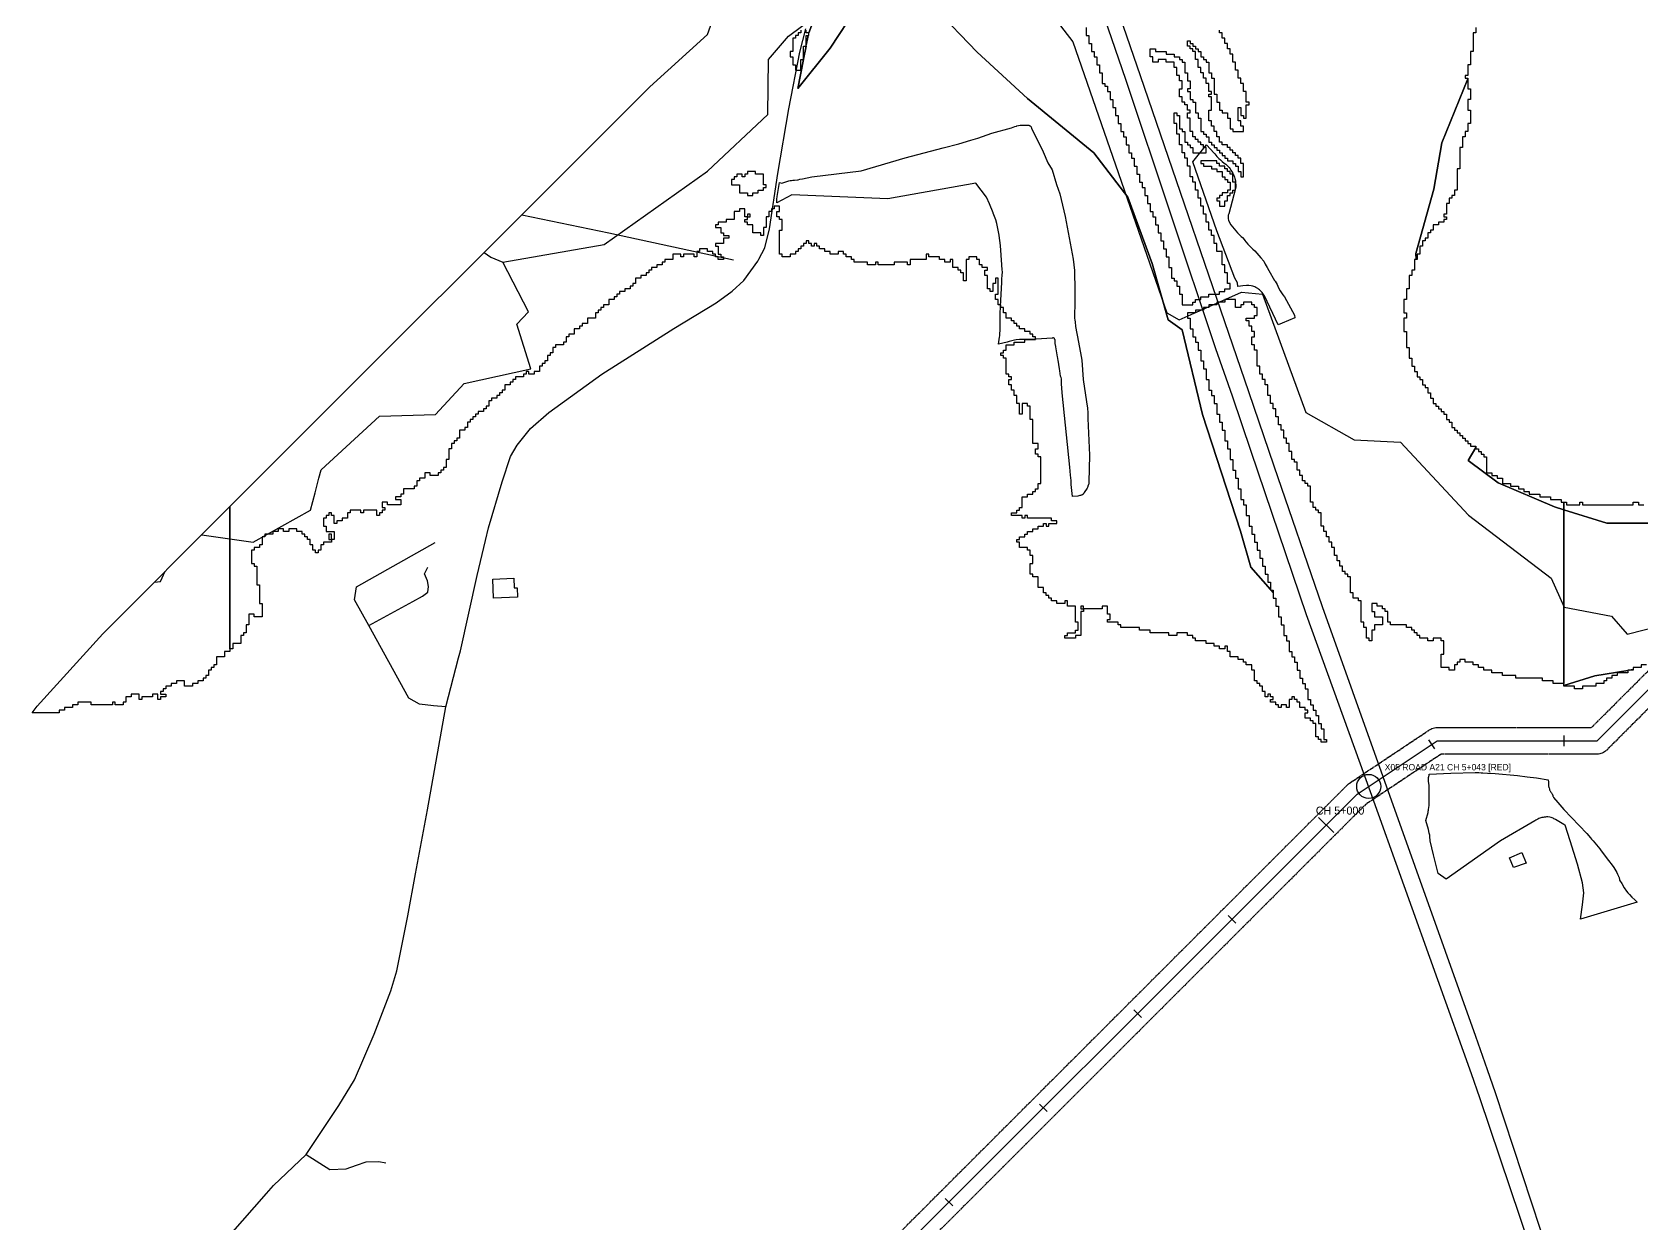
# Model space of a CAD drawing. Header units: metres. Extents: x 553506 to 563855, y 142925 to 150243.
# Drawn here: x 554852 to 556059, y 146713 to 147606 of the extents above; entities that cross this region are included whole.
import ezdxf

# ---------------------------------------------------------------- set-up
doc = ezdxf.new("R2010")
doc.units = ezdxf.units.M
doc.linetypes.add('DASHED', pattern=[1.524, 1.27, -0.254])
for name, color, linetype in [('C-ANCIENT_WOODLAND', 94, 'Continuous'), ('C-BUILDINGS', 8, 'Continuous'), ('C-FLOOD_ZONE_3', 150, 'Continuous'), ('C-POWER_LINES', 6, 'Continuous'), ('C-ROADS', 33, 'Continuous'), ('C-WATERWAYS', 5, 'Continuous'), ('E-132KV-UGC-CHAINAGE', 7, 'Continuous'), ('E-132KV-UGC-CROSSINGS', 6, 'Continuous'), ('E-132KV-UGC-ROUTE', 1, 'Continuous'), ('E-132KV-UGC-SWATHE', 4, 'DASHED')]:
    doc.layers.add(name, color=color, linetype=linetype)

msp = doc.modelspace()

# ---------------------------------------------------------------- linework, layer by layer
at = {"layer": 'C-ANCIENT_WOODLAND'}
for points in [[(555622.0946, 147485.1607), (555626.0934, 147468.1556), (555632.0958, 147436.2547), (555633.0935, 147427.5572), (555633.4975, 147412.3615), (555633.4975, 147407.263), (555633.3985, 147401.6546), (555633.2913, 147395.2564), (555633.0935, 147393.8568), (555633.2913, 147392.5572), (555633.2913, 147391.9574), (555633.4975, 147390.5578), (555633.5964, 147389.2581), (555633.6954, 147389.1582), (555633.9922, 147385.6592), (555634.7919, 147380.5606), (555635.3055, 147377.8574), (555638.0982, 147363.1556), (555638.6919, 147360.5564), (555639.6978, 147345.8606), (555642.0971, 147329.2553), (555642.7979, 147324.5567), (555642.7979, 147324.2567), (555643.0947, 147321.1576), (555643.0947, 147316.6589), (555644.2985, 147289.1568), (555643.8945, 147269.0625), (555643.9934, 147268.7626), (555643.9934, 147268.1628), (555643.8945, 147267.8629), (555643.7956, 147267.463), (555643.6966, 147267.2631), (555643.4905, 147266.6632), (555642.7979, 147264.9537), (555642.5918, 147264.4539), (555640.4975, 147261.1548), (555640.3903, 147260.8549), (555640.0935, 147260.6549), (555639.9946, 147260.355), (555639.7967, 147260.1551), (555639.4916, 147259.9551), (555639.3927, 147259.7552), (555639.0959, 147259.5553), (555638.7908, 147259.4553), (555638.5929, 147259.3553), (555638.2961, 147259.1554), (555637.6942, 147258.9554), (555637.0923, 147258.8555), (555635.5917, 147258.5555), (555631.7907, 147258.1557), (555630.7931, 147267.2631), (555630.5952, 147270.2622), (555630.0923, 147274.1611), (555629.5976, 147280.2593), (555623.9909, 147335.8634), (555623.6941, 147339.6623), (555623.4962, 147342.4615), (555623.3973, 147345.3607), (555623.2983, 147346.4604), (555623.0922, 147347.4601), (555622.7954, 147348.5598), (555622.0945, 147352.5586), (555621.7977, 147353.9582), (555621.3937, 147357.1573), (555620.998, 147360.4564), (555620.7918, 147361.5561), (555620.7918, 147361.956), (555620.495, 147363.0556), (555619.8931, 147366.0548), (555619.0933, 147370.5635), (555619.0933, 147371.0633), (555618.9944, 147371.5632), (555618.8955, 147371.8631), (555618.7965, 147372.363), (555618.6976, 147372.5629), (555618.6976, 147373.3627), (555618.7965, 147373.5626), (555618.5904, 147374.8623), (555618.5904, 147375.662), (555618.4915, 147375.9619), (555618.3925, 147376.0619), (555618.2936, 147376.2619), (555618.0957, 147376.5618), (555618.0957, 147376.7617), (555617.8978, 147376.9617), (555617.4938, 147377.1616), (555616.8919, 147377.1616), (555616.793, 147377.0616), (555616.5951, 147377.0616), (555616.4962, 147376.9617), (555600.3935, 147375.9619), (555598.3075, 147376.0619), (555591.8929, 147376.0619), (555589.4936, 147375.662), (555588.298, 147375.3621), (555587.0943, 147375.1622), (555584.2909, 147374.4624), (555582.6914, 147373.9625), (555576.2932, 147372.4629), (555576.8951, 147377.6615), (555577.093, 147378.6612), (555577.093, 147379.7609), (555577.2909, 147379.9608), (555577.2909, 147381.0605), (555577.3981, 147382.1602), (555577.3981, 147382.5601), (555577.497, 147386.4589), (555577.497, 147394.9565), (555577.6949, 147400.9548), (555578.6925, 147418.7597), (555578.7915, 147421.259), (555578.9976, 147424.0582), (555579.0966, 147426.4575), (555578.9976, 147428.4569), (555578.7915, 147431.756), (555578.7915, 147432.0559), (555577.7938, 147446.4618), (555576.7962, 147453.8597), (555576.6972, 147454.1596), (555575.2956, 147461.5574), (555574.9905, 147462.957), (555574.0918, 147465.5563), (555573.0942, 147468.0556), (555572.2944, 147470.5549), (555572.0965, 147470.9548), (555569.3921, 147477.5629), (555567.0917, 147482.7614), (555559.094, 147493.0584), (555493.2984, 147481.3618), (555421.1954, 147484.3609), (555409.8914, 147478.3626), (555409.8914, 147479.1624), (555410.0975, 147481.0619), (555410.0975, 147481.2618), (555410.1965, 147483.1613), (555412.0928, 147493.7582), (555413.7913, 147493.0584), (555416.7925, 147494.1581), (555417.5923, 147494.458), (555418.1942, 147494.658), (555418.895, 147494.9579), (555419.8927, 147495.1578), (555420.2967, 147495.2578), (555421.0964, 147495.2578), (555421.8962, 147495.3578), (555423.2979, 147495.3578), (555425.5982, 147495.7577), (555426.093, 147495.7577), (555427.2967, 147496.0576), (555429.1931, 147496.3575), (555436.2921, 147497.957), (555473.197, 147502.4557), (555506.0948, 147512.2629), (555534.6969, 147519.5609), (555546.3966, 147522.7599), (555555.3425, 147525.3592), (555560.5946, 147526.9587), (555571.0906, 147530.5577), (555585.8905, 147534.6565), (555587.0943, 147535.1564), (555588.4959, 147535.5563), (555589.6915, 147535.9562), (555589.8976, 147536.0561), (555591.0931, 147536.356), (555592.4948, 147536.556), (555593.8964, 147536.656), (555594.2922, 147536.7559), (555595.9907, 147536.7559), (555596.4936, 147536.7559), (555597.5985, 147536.656), (555597.9942, 147536.556), (555598.9919, 147536.556), (555599.297, 147536.456), (555599.4948, 147536.356), (555599.7917, 147536.2561), (555599.9978, 147536.1561), (555600.0967, 147535.9562), (555600.3935, 147535.8562), (555600.4925, 147535.7562), (555600.9954, 147534.7565), (555600.9954, 147534.4566), (555609.595, 147516.7617), (555613.0909, 147508.454), (555616.2983, 147503.1555), (555619.5963, 147492.0587), (555622.0946, 147485.1607)], [(555737.7974, 147515.7619), (555738.3911, 147515.0621), (555739.8917, 147513.2626), (555740.0978, 147512.9627), (555741.3923, 147511.663), (555742.5961, 147510.5634), (555743.9977, 147509.3537), (555745.2922, 147508.254), (555746.5949, 147507.3543), (555747.4936, 147506.5545), (555748.2934, 147505.7547), (555749.0932, 147504.855), (555749.794, 147503.9552), (555750.4948, 147502.9555), (555751.0967, 147501.9558), (555751.0967, 147501.7559), (555751.7976, 147500.7562), (555752.2923, 147499.7564), (555753.092, 147497.5571), (555753.3971, 147496.5574), (555753.7929, 147494.9578), (555753.8918, 147493.7582), (555754.0979, 147491.5588), (555754.0979, 147490.3591), (555753.9907, 147489.2594), (555748.7964, 147470.2549), (555748.6974, 147469.5551), (555748.4913, 147469.0552), (555748.4913, 147468.4554), (555748.3924, 147467.8556), (555748.4913, 147467.2557), (555748.4913, 147466.456), (555748.6974, 147465.4563), (555749.4972, 147463.6568), (555750.4948, 147461.8573), (555751.5914, 147460.3577), (555754.0979, 147457.4585), (555755.4913, 147455.959), (555758.0968, 147453.2598), (555759.0944, 147452.36), (555760.595, 147450.6605), (555760.694, 147450.4606), (555761.9967, 147448.861), (555763.0933, 147447.3614), (555766.9932, 147443.5625), (555768.2959, 147442.3629), (555769.7965, 147440.7633), (555772.7977, 147437.2543), (555775.0981, 147434.6551), (555775.8979, 147432.9556), (555776.0958, 147432.3557), (555777.4974, 147429.8564), (555778.8908, 147427.5571), (555783.0958, 147420.2592), (555783.5905, 147419.6594), (555785.0911, 147417.0601), (555785.5941, 147415.9604), (555787.0947, 147412.7613), (555787.3915, 147412.3615), (555788.3974, 147410.8619), (555789.395, 147409.4623), (555790.4916, 147407.9627), (555798.0936, 147394.2566), (555798.2915, 147392.2572), (555788.991, 147388.1584), (555785.7919, 147387.0587), (555775.5928, 147408.5625), (555775.3949, 147408.8625), (555774.3973, 147410.462), (555773.7954, 147411.1618), (555771.7918, 147413.1612), (555771.091, 147413.6611), (555770.4974, 147414.1609), (555769.0957, 147414.9607), (555768.4938, 147415.3606), (555767.694, 147415.6605), (555766.9932, 147415.9604), (555765.6905, 147416.2603), (555763.992, 147416.4603), (555762.0874, 147416.3703), (555759.383, 147416.0904), (555757.5444, 147416.0004), (555755.7057, 147415.7205), (555755.4007, 147418.3197), (555753.3064, 147422.0187), (555739.801, 147457.3186), (555721.7688, 147509.1946), (555732.1274, 147521.9177), (555737.7974, 147515.7619)], [(556020.06, 147002.29), (556020.88, 147001.31), (556021.98, 147000), (556027.03, 146993.99), (556027.96, 146992.59), (556033.63, 146985.29), (556036.23, 146981.79), (556037.43, 146979.89), (556039.83, 146976.19), (556040.33, 146974.99), (556041.03, 146973.59), (556041.13, 146973.29), (556041.33, 146972.89), (556041.43, 146972.39), (556041.63, 146971.89), (556041.73, 146971.49), (556041.83, 146970.39), (556043.43, 146967.89), (556045.23, 146964.79), (556047.03, 146962.19), (556048.13, 146960.99), (556049.23, 146959.69), (556051.13, 146957.69), (556053.23, 146955.79), (556054.63, 146954.39), (556055.1247, 146953.9503), (556012.56, 146941.26), (556013.98, 146951.99), (556015.07, 146960.9), (556014.05, 146968.61), (556010.27, 146982.42), (556004.76, 147000), (556001.02, 147011.77), (556000, 147012.3), (555993.8, 147015.9), (555993.3, 147016.3), (555992.6, 147016.6), (555992, 147017), (555990.6, 147017.4), (555990.5, 147017.5), (555989.6, 147017.7), (555988, 147017.9), (555987.1, 147017.9), (555986.3, 147017.8), (555985.4, 147017.8), (555984.6, 147017.6), (555983.6, 147017.5), (555982.8, 147017.3), (555981.3, 147016.7), (555980.5, 147016.3), (555979.1, 147015.5), (555978.4, 147015), (555952.6, 147000), (555911.9, 146971.2), (555905.8, 146975.6), (555902.41, 146989.38), (555899.8, 147000), (555899.6, 147003.2), (555899.5, 147004.2), (555899.2, 147005.8), (555898.5, 147008.6), (555896.6, 147015.3), (555898.3, 147021.2), (555898.4, 147022.4), (555898.5, 147022.6), (555898.6, 147023.7), (555898.8, 147024.8), (555898.8, 147025.2), (555899, 147026.3), (555899, 147031.9), (555899.1, 147032.3), (555899.1, 147032.8), (555899.2, 147034.3), (555899.2, 147038.8), (555899.1, 147040.2), (555899, 147041.7), (555898.8, 147043.1), (555898.8, 147043.6), (555898.6, 147044), (555898.6, 147047.7), (555898.8, 147048.1), (555898.8, 147048.6), (555899, 147049.1), (555899.2, 147050), (555915.4, 147050.8), (555933.5, 147051.2), (555936.4, 147051.2), (555938.1, 147051), (555939.3, 147050.9), (555942.8, 147050.7), (555948.6, 147050.5), (555965.3, 147048.9), (555972.6, 147048.1), (555979.6, 147047.2), (555988.3, 147045.8), (555988.5, 147044), (555988.5, 147042.5), (555988.6, 147042), (555988.6, 147041), (555988.8, 147040.5), (555988.8, 147040), (555989, 147039.7), (555989.2, 147038.7), (555989.4, 147038.3), (555989.6, 147037.8), (555989.8, 147037.4), (555990, 147036.9), (555990.3, 147036.6), (555990.5, 147036.2), (555990.8, 147035.9), (555991, 147035.5), (555991.2, 147035.2), (555991.8, 147034), (555991.8, 147033.6), (555992.1, 147033.2), (555992.2, 147032.8), (555992.3, 147032.6), (555995.6, 147028.8), (556000, 147023.53), (556017.38, 147005.39), (556020.06, 147002.29)]]:
    msp.add_lwpolyline(points, close=True, dxfattribs=at)
at = {"layer": 'C-BUILDINGS'}
for points in [[(555197.0369, 147196.2939), (555212.8635, 147196.85), (555213.1171, 147189.6124), (555215.3242, 147189.6902), (555215.5701, 147182.7083), (555197.5364, 147182.0745), (555197.0369, 147196.2939)], [(555968.6519, 146991.3628), (555971.8983, 146983.2367), (555962.244, 146979.9497), (555959.3975, 146987.3424), (555968.6519, 146991.3628)]]:
    msp.add_lwpolyline(points, close=True, dxfattribs=at)
at = {"layer": 'C-FLOOD_ZONE_3'}
for points in [[(555469.61, 147624.51), (555450, 147594.34), (555425.86, 147564.17), (555429.9869, 147586), (555430, 147586), (555430, 147586.0695), (555431.8773, 147596), (555432, 147596), (555432, 147596.649), (555433.3897, 147604), (555434, 147604), (555434, 147606), (555433.8788, 147606), (555463.57, 147683.35)], [(555463.57, 147683.35), (555433.8788, 147606), (555432, 147606), (555432, 147608)], [(555528.44, 147624.51), (555560.12, 147591.32), (555597.84, 147556.62), (555647.63, 147515.89), (555673.27, 147482.7), (555691.37, 147432.92), (555703.44, 147390.68), (555714, 147383.13), (555729.09, 147319.78), (555757.75, 147232.27), (555765.29, 147205.12), (555780, 147188.569), (555780, 147188), (555780.5057, 147188), (555782, 147186.3187), (555782, 147186), (555782, 147182), (555784, 147182), (555784, 147180), (555784, 147176), (555786, 147176), (555786, 147174), (555786, 147168), (555788, 147168), (555788, 147162), (555790, 147162), (555790, 147154), (555792, 147154), (555792, 147150), (555794, 147150), (555794, 147148), (555794, 147142), (555796, 147142), (555796, 147138), (555798, 147138), (555798, 147136), (555798, 147134), (555800, 147134), (555800, 147132), (555800, 147128), (555802, 147128), (555802, 147126), (555802, 147122), (555804, 147122), (555804, 147118), (555806, 147118), (555806, 147116), (555806, 147114), (555808, 147114), (555808, 147112), (555808, 147106), (555810, 147106), (555810, 147102), (555812, 147102), (555812, 147098), (555814, 147098), (555814, 147094), (555816, 147094), (555816, 147088), (555818, 147088), (555818, 147084), (555820, 147084), (555820, 147076), (555822, 147076), (555822, 147074), (555818, 147074), (555818, 147076), (555816, 147076), (555816, 147078), (555814, 147078), (555814, 147088), (555812, 147088), (555812, 147090), (555810, 147090), (555810, 147092), (555806, 147092), (555806, 147096), (555808, 147096), (555808, 147098), (555806, 147098), (555806, 147100), (555802, 147100), (555802, 147104), (555800, 147104), (555800, 147106), (555798, 147106), (555798, 147108), (555796, 147108), (555796, 147106), (555794, 147106), (555794, 147100), (555792, 147100), (555792, 147102), (555788, 147102), (555788, 147100), (555786, 147100), (555786, 147102), (555784, 147102), (555784, 147104), (555780, 147104), (555780, 147106), (555782, 147106), (555782, 147108), (555780, 147108), (555780, 147110), (555778, 147110), (555778, 147108), (555776, 147108), (555776, 147112), (555774, 147112), (555774, 147116), (555772, 147116), (555772, 147118), (555770, 147118), (555770, 147120), (555768, 147120), (555768, 147128), (555766, 147128), (555766, 147132), (555762, 147132), (555762, 147134), (555760, 147134), (555760, 147136), (555756, 147136), (555756, 147138), (555750, 147138), (555750, 147142), (555748, 147142), (555748, 147146), (555746, 147146), (555746, 147144), (555742, 147144), (555742, 147146), (555738, 147146), (555738, 147148), (555732, 147148), (555732, 147150), (555724, 147150), (555724, 147152), (555722, 147152), (555722, 147154), (555718, 147154), (555718, 147156), (555710, 147156), (555710, 147154), (555704, 147154), (555704, 147156), (555690, 147156), (555690, 147158), (555682, 147158), (555682, 147160), (555668, 147160), (555668, 147162), (555666, 147162), (555666, 147164), (555658, 147164), (555658, 147166), (555660, 147166), (555660, 147170), (555658, 147170), (555658, 147176), (555654, 147176), (555654, 147174), (555640, 147174), (555640, 147172), (555638, 147172), (555638, 147154), (555634, 147154), (555634, 147152), (555626, 147152), (555626, 147154), (555628, 147154), (555628, 147156), (555634, 147156), (555634, 147158), (555636, 147158), (555636, 147164), (555634, 147164), (555634, 147176), (555628, 147176), (555628, 147180), (555626, 147180), (555626, 147178), (555620, 147178), (555620, 147180), (555616, 147180), (555616, 147182), (555614, 147182), (555614, 147184), (555612, 147184), (555612, 147186), (555610, 147186), (555610, 147190), (555606, 147190), (555606, 147198), (555602, 147198), (555602, 147200), (555600, 147200), (555600, 147208), (555602, 147208), (555602, 147214), (555600, 147214), (555600, 147218), (555598, 147218), (555598, 147220), (555592, 147220), (555592, 147224), (555590, 147224), (555590, 147226), (555592, 147226), (555592, 147228), (555596, 147228), (555596, 147230), (555598, 147230), (555598, 147232), (555602, 147232), (555602, 147234), (555606, 147234), (555606, 147236), (555610, 147236), (555610, 147238), (555612, 147238), (555612, 147236), (555614, 147236), (555614, 147238), (555620, 147238), (555620, 147240), (555616, 147240), (555616, 147242), (555598, 147242), (555598, 147244), (555596, 147244), (555596, 147242), (555594, 147242), (555594, 147244), (555586, 147244), (555586, 147246), (555590, 147246), (555590, 147248), (555592, 147248), (555592, 147250), (555594, 147250), (555594, 147258), (555598, 147258), (555598, 147260), (555602, 147260), (555602, 147262), (555604, 147262), (555604, 147264), (555606, 147264), (555606, 147268), (555608, 147268), (555608, 147288), (555606, 147288), (555606, 147290), (555604, 147290), (555604, 147294), (555606, 147294), (555606, 147298), (555602, 147298), (555602, 147316), (555600, 147316), (555600, 147326), (555598, 147326), (555598, 147328), (555594, 147328), (555594, 147320), (555592, 147320), (555592, 147328), (555590, 147328), (555590, 147334), (555588, 147334), (555588, 147338), (555586, 147338), (555586, 147342), (555584, 147342), (555584, 147346), (555586, 147346), (555586, 147348), (555584, 147348), (555584, 147350), (555582, 147350), (555582, 147362), (555580, 147362), (555580, 147364), (555578, 147364), (555578, 147366), (555580, 147366), (555580, 147368), (555582, 147368), (555582, 147372), (555588, 147372), (555588, 147374), (555596, 147374), (555596, 147376), (555604, 147376), (555604, 147378), (555602, 147378), (555602, 147380), (555600, 147380), (555600, 147382), (555596, 147382), (555596, 147384), (555592, 147384), (555592, 147386), (555590, 147386), (555590, 147388), (555588, 147388), (555588, 147390), (555586, 147390), (555586, 147392), (555582, 147392), (555582, 147396), (555580, 147396), (555580, 147400), (555578, 147400), (555578, 147402), (555576, 147402), (555576, 147406), (555574, 147406), (555574, 147410), (555576, 147410), (555576, 147422), (555574, 147422), (555574, 147418), (555572, 147418), (555572, 147412), (555570, 147412), (555570, 147414), (555568, 147414), (555568, 147424), (555566, 147424), (555566, 147428), (555568, 147428), (555568, 147430), (555564, 147430), (555564, 147432), (555562, 147432), (555562, 147436), (555560, 147436), (555560, 147438), (555554, 147438), (555554, 147436), (555552, 147436), (555552, 147420), (555550, 147420), (555550, 147426), (555548, 147426), (555548, 147428), (555546, 147428), (555546, 147430), (555542, 147430), (555542, 147436), (555540, 147436), (555540, 147434), (555536, 147434), (555536, 147436), (555532, 147436), (555532, 147438), (555524, 147438), (555524, 147440), (555522, 147440), (555522, 147436), (555510, 147436), (555510, 147432), (555508, 147432), (555508, 147434), (555498, 147434), (555498, 147432), (555486, 147432), (555486, 147434), (555484, 147434), (555484, 147432), (555478, 147432), (555478, 147434), (555468, 147434), (555468, 147436), (555466, 147436), (555466, 147438), (555462, 147438), (555462, 147440), (555460, 147440), (555460, 147442), (555456, 147442), (555456, 147440), (555450, 147440), (555450, 147442), (555446, 147442), (555446, 147444), (555442, 147444), (555442, 147446), (555440, 147446), (555440, 147448), (555438, 147448), (555438, 147446), (555436, 147446), (555436, 147448), (555434, 147448), (555434, 147450), (555432, 147450), (555432, 147448), (555430, 147448), (555430, 147446), (555428, 147446), (555428, 147444), (555426, 147444), (555426, 147442), (555424, 147442), (555424, 147440), (555420, 147440), (555420, 147438), (555414, 147438), (555414, 147440), (555412, 147440), (555412, 147458), (555414, 147458), (555414, 147466), (555412, 147466), (555412, 147468), (555410, 147468), (555410, 147472), (555412, 147472), (555412, 147476), (555408, 147476), (555408, 147474), (555406, 147474), (555406, 147472), (555404, 147472), (555404, 147468), (555402, 147468), (555402, 147460), (555400, 147460), (555400, 147454), (555398, 147454), (555398, 147456), (555392, 147456), (555392, 147462), (555388, 147462), (555388, 147464), (555386, 147464), (555386, 147466), (555388, 147466), (555388, 147468), (555386, 147468), (555386, 147474), (555382, 147474), (555382, 147472), (555378, 147472), (555378, 147466), (555372, 147466), (555372, 147464), (555366, 147464), (555366, 147462), (555364, 147462), (555364, 147460), (555368, 147460), (555368, 147456), (555370, 147456), (555370, 147454), (555374, 147454), (555374, 147452), (555370, 147452), (555370, 147448), (555364, 147448), (555364, 147446), (555366, 147446), (555366, 147440), (555368, 147440), (555368, 147438), (555370, 147438), (555370, 147436), (555366, 147436), (555366, 147438), (555364, 147438), (555364, 147440), (555362, 147440), (555362, 147442), (555358, 147442), (555358, 147444), (555352, 147444), (555352, 147442), (555350, 147442), (555350, 147438), (555348, 147438), (555348, 147440), (555340, 147440), (555340, 147438), (555338, 147438), (555338, 147440), (555332, 147440), (555332, 147436), (555326, 147436), (555326, 147434), (555324, 147434), (555324, 147432), (555320, 147432), (555320, 147430), (555316, 147430), (555316, 147428), (555314, 147428), (555314, 147426), (555312, 147426), (555312, 147424), (555308, 147424), (555308, 147422), (555304, 147422), (555304, 147418), (555302, 147418), (555302, 147416), (555300, 147416), (555300, 147414), (555296, 147414), (555296, 147412), (555292, 147412), (555292, 147410), (555290, 147410), (555290, 147408), (555288, 147408), (555288, 147406), (555284, 147406), (555284, 147402), (555280, 147402), (555280, 147400), (555278, 147400), (555278, 147398), (555276, 147398), (555276, 147396), (555274, 147396), (555274, 147392), (555268, 147392), (555268, 147388), (555264, 147388), (555264, 147386), (555262, 147386), (555262, 147384), (555258, 147384), (555258, 147380), (555254, 147380), (555254, 147378), (555252, 147378), (555252, 147374), (555250, 147374), (555250, 147372), (555244, 147372), (555244, 147370), (555242, 147370), (555242, 147366), (555240, 147366), (555240, 147364), (555238, 147364), (555238, 147360), (555236, 147360), (555236, 147358), (555234, 147358), (555234, 147356), (555232, 147356), (555232, 147352), (555228, 147352), (555228, 147350), (555224, 147350), (555224, 147352), (555222, 147352), (555222, 147350), (555220, 147350), (555220, 147348), (555218, 147348), (555214, 147348), (555214, 147346), (555212, 147346), (555212, 147344), (555210, 147344), (555210, 147342), (555206, 147342), (555206, 147338), (555204, 147338), (555204, 147336), (555202, 147336), (555202, 147334), (555200, 147334), (555200, 147332), (555196, 147332), (555196, 147330), (555194, 147330), (555194, 147326), (555192, 147326), (555192, 147324), (555190, 147324), (555190, 147322), (555186, 147322), (555186, 147320), (555184, 147320), (555184, 147318), (555182, 147318), (555182, 147316), (555180, 147316), (555180, 147314), (555178, 147314), (555178, 147310), (555176, 147310), (555176, 147308), (555172, 147308), (555172, 147302), (555170, 147302), (555170, 147300), (555168, 147300), (555168, 147298), (555166, 147298), (555166, 147294), (555164, 147294), (555164, 147286), (555162, 147286), (555162, 147280), (555160, 147280), (555160, 147278), (555158, 147278), (555158, 147276), (555156, 147276), (555156, 147274), (555150, 147274), (555150, 147276), (555146, 147276), (555146, 147272), (555142, 147272), (555142, 147270), (555140, 147270), (555140, 147266), (555138, 147266), (555138, 147264), (555130, 147264), (555130, 147260), (555128, 147260), (555128, 147258), (555124, 147258), (555124, 147256), (555128, 147256), (555128, 147252), (555126, 147252), (555124, 147252), (555118, 147252), (555118, 147254), (555114, 147254), (555114, 147250), (555116, 147250), (555116, 147248), (555114, 147248), (555114, 147246), (555112, 147246), (555112, 147244), (555110, 147244), (555110, 147246), (555110, 147248), (555108, 147248), (555102, 147248), (555100, 147248), (555100, 147246), (555098, 147246), (555098, 147248), (555090, 147248), (555090, 147246), (555088, 147246), (555088, 147242), (555084, 147242), (555084, 147240), (555080, 147240), (555080, 147238), (555078, 147238), (555078, 147244), (555076, 147244), (555076, 147246), (555074, 147246), (555074, 147244), (555072, 147244), (555072, 147242), (555070, 147242), (555070, 147236), (555072, 147236), (555072, 147232), (555078, 147232), (555078, 147226), (555076, 147226), (555076, 147224), (555070, 147224), (555070, 147222), (555068, 147222), (555068, 147218), (555066, 147218), (555066, 147216), (555064, 147216), (555064, 147218), (555062, 147218), (555062, 147222), (555060, 147222), (555060, 147226), (555058, 147226), (555058, 147228), (555056, 147228), (555056, 147230), (555054, 147230), (555054, 147232), (555052, 147232), (555050, 147232), (555050, 147234), (555050, 147234), (555044, 147234), (555044, 147232), (555042, 147232), (555040, 147232), (555040, 147234), (555036, 147234), (555036, 147232), (555034, 147232), (555032, 147232), (555032, 147230), (555028, 147230), (555026, 147230), (555026, 147228), (555024, 147228), (555024, 147222), (555022, 147222), (555022, 147220), (555018, 147220), (555018, 147218), (555016, 147218), (555016, 147210), (555016, 147208), (555018, 147208), (555018, 147206), (555020, 147206), (555020, 147204), (555020, 147196), (555020, 147194), (555020, 147192), (555022, 147192), (555022, 147182), (555022, 147178), (555024, 147178), (555024, 147168), (555018, 147168), (555018, 147170), (555014, 147170), (555014, 147162), (555012, 147162), (555012, 147156), (555010, 147156), (555010, 147154), (555008, 147154), (555008, 147148), (555002, 147148), (555002, 147144), (555000, 147144), (555000, 147250.6602), (555314.6699, 147565.3301), (555357.9455, 147604.5322), (555382.0904, 147672.0126)], [(555428, 147608), (555428, 147606), (555426, 147606), (555426, 147604), (555424, 147604), (555424, 147602), (555422, 147602), (555422, 147592), (555420, 147592), (555420, 147588), (555422, 147588), (555422, 147582), (555424, 147582), (555424, 147578), (555428, 147578), (555428, 147586), (555429.9869, 147586), (555425.86, 147564.17), (555450, 147594.34), (555469.61, 147624.51)], [(555934, 147610), (555934, 147606), (555932, 147606), (555932, 147596), (555932, 147592), (555930, 147592), (555930, 147586), (555930, 147582), (555928, 147582), (555928, 147576), (555928, 147574), (555926, 147574), (555926, 147572), (555928, 147572), (555928, 147571.2878), (555908.61, 147523.43), (555902.57, 147488.73), (555888.99, 147440.46), (555889.3959, 147436), (555888, 147436), (555888, 147430), (555888, 147428), (555886, 147428), (555886, 147424), (555884, 147424), (555884, 147416), (555884, 147414), (555882, 147414), (555882, 147408), (555882, 147406), (555880, 147406), (555880, 147396), (555882, 147396), (555882, 147392), (555880, 147392), (555880, 147382), (555882, 147382), (555882, 147380), (555882, 147370), (555884, 147370), (555884, 147368), (555884, 147362), (555886, 147362), (555886, 147356), (555888, 147356), (555888, 147352), (555890, 147352), (555890, 147348), (555892, 147348), (555892, 147346), (555894, 147346), (555894, 147342), (555896, 147342), (555896, 147340), (555898, 147340), (555898, 147336), (555900, 147336), (555900, 147332), (555902, 147332), (555902, 147328), (555904, 147328), (555904, 147326), (555906, 147326), (555906, 147324), (555908, 147324), (555908, 147322), (555910, 147322), (555910, 147320), (555912, 147320), (555912, 147316), (555914, 147316), (555914, 147314), (555916, 147314), (555916, 147310), (555918, 147310), (555918, 147308), (555920, 147308), (555920, 147306), (555922, 147306), (555922, 147304), (555924, 147304), (555924, 147302), (555926, 147302), (555926, 147300), (555928, 147300), (555928, 147298), (555930, 147298), (555930, 147296), (555934, 147296), (555934, 147294.8627), (555928.22, 147285.08), (555950.85, 147268.48), (555993.08, 147250.38), (556000, 147248.2509), (556000, 147118), (555992, 147118), (555992, 147120), (555984, 147120), (555984, 147122), (555964, 147122), (555964, 147124), (555954, 147124), (555954, 147126), (555946, 147126), (555946, 147128), (555940, 147128), (555940, 147130), (555936, 147130), (555936, 147132), (555932, 147132), (555932, 147134), (555926, 147134), (555926, 147136), (555922, 147136), (555922, 147134), (555920, 147134), (555920, 147132), (555918, 147132), (555918, 147128), (555914, 147128), (555914, 147130), (555908, 147130), (555908, 147140), (555910, 147140), (555910, 147150), (555908, 147150), (555908, 147152), (555902, 147152), (555902, 147150), (555898, 147150), (555898, 147152), (555892, 147152), (555892, 147154), (555890, 147154), (555890, 147156), (555888, 147156), (555888, 147158), (555886, 147158), (555886, 147160), (555882, 147160), (555882, 147162), (555870, 147162), (555870, 147164), (555868, 147164), (555868, 147172), (555866, 147172), (555866, 147174), (555864, 147174), (555864, 147176), (555860, 147176), (555860, 147178), (555856, 147178), (555856, 147172), (555858, 147172), (555858, 147168), (555864, 147168), (555864, 147162), (555858, 147162), (555858, 147158), (555856, 147158), (555856, 147156), (555856, 147152), (555856, 147150), (555854, 147150), (555854, 147152), (555852, 147152), (555852, 147158), (555852, 147160), (555850, 147160), (555850, 147162), (555850, 147164), (555848, 147164), (555848, 147172), (555848, 147180), (555846, 147180), (555846, 147182), (555844, 147182), (555842, 147182), (555842, 147184), (555842, 147186), (555840, 147186), (555840, 147192), (555840, 147198), (555838, 147198), (555838, 147200), (555836, 147200), (555836, 147202), (555834, 147202), (555834, 147204), (555834, 147206), (555832, 147206), (555832, 147210), (555830, 147210), (555830, 147212), (555830, 147214), (555828, 147214), (555828, 147218), (555828, 147220), (555826, 147220), (555826, 147222), (555826, 147224), (555824, 147224), (555824, 147226), (555824, 147228), (555822, 147228), (555822, 147232), (555820, 147232), (555820, 147236), (555818, 147236), (555818, 147246), (555816, 147246), (555816, 147248), (555814, 147248), (555814, 147250), (555812, 147250), (555812, 147254), (555810, 147254), (555810, 147260), (555810, 147262), (555810, 147266), (555808, 147266), (555808, 147268), (555806, 147268), (555806, 147270), (555804, 147270), (555804, 147274), (555802, 147274), (555802, 147278), (555800, 147278), (555800, 147284), (555798, 147284), (555798, 147286), (555796, 147286), (555796, 147292), (555794, 147292), (555794, 147296), (555794, 147298), (555792, 147298), (555792, 147300), (555792, 147302), (555790, 147302), (555790, 147306), (555790, 147308), (555788, 147308), (555788, 147312), (555786, 147312), (555786, 147316), (555786, 147318), (555784, 147318), (555784, 147322), (555784, 147324), (555782, 147324), (555782, 147328), (555780, 147328), (555780, 147332), (555780, 147334), (555778, 147334), (555778, 147340), (555778, 147342), (555776, 147342), (555776, 147344), (555776, 147346), (555774, 147346), (555774, 147350), (555772, 147350), (555772, 147354), (555772, 147356), (555770, 147356), (555770, 147366), (555770, 147368), (555768, 147368), (555768, 147370), (555768, 147372), (555766, 147372), (555766, 147376), (555766, 147378), (555768, 147378), (555768, 147382), (555766, 147382), (555766, 147384), (555766, 147386), (555764, 147386), (555764, 147388), (555764, 147390), (555762, 147390), (555762, 147392), (555768, 147392), (555768, 147394), (555770, 147394), (555770, 147400), (555768, 147400), (555768, 147402), (555766, 147402), (555766, 147404), (555764, 147404), (555760, 147404), (555760, 147402), (555758, 147402), (555758, 147400), (555754, 147400), (555754, 147406), (555746, 147406), (555746, 147404), (555740, 147404), (555740, 147402), (555734, 147402), (555734, 147400), (555730, 147400), (555730, 147398), (555724, 147398), (555724, 147396), (555720, 147396), (555718, 147396), (555718, 147392), (555720, 147392), (555720, 147390), (555720, 147384), (555722, 147384), (555722, 147382), (555722, 147378), (555724, 147378), (555724, 147374), (555726, 147374), (555726, 147372), (555726, 147368), (555728, 147368), (555728, 147366), (555728, 147360), (555730, 147360), (555730, 147354), (555732, 147354), (555732, 147352), (555732, 147346), (555734, 147346), (555734, 147338), (555736, 147338), (555736, 147334), (555738, 147334), (555738, 147328), (555740, 147328), (555740, 147326), (555740, 147320), (555742, 147320), (555742, 147314), (555744, 147314), (555744, 147312), (555744, 147308), (555746, 147308), (555746, 147306), (555746, 147300), (555748, 147300), (555748, 147298), (555748, 147294), (555750, 147294), (555750, 147292), (555750, 147286), (555752, 147286), (555752, 147284), (555752, 147278), (555754, 147278), (555754, 147272), (555756, 147272), (555756, 147270), (555756, 147264), (555758, 147264), (555758, 147262), (555758, 147256), (555760, 147256), (555760, 147252), (555762, 147252), (555762, 147250), (555762, 147244), (555764, 147244), (555764, 147242), (555764, 147236), (555766, 147236), (555766, 147234), (555766, 147230), (555768, 147230), (555768, 147228), (555768, 147224), (555770, 147224), (555770, 147222), (555770, 147218), (555772, 147218), (555772, 147216), (555772, 147212), (555774, 147212), (555774, 147210), (555774, 147206), (555776, 147206), (555776, 147204), (555776, 147200), (555778, 147200), (555778, 147194), (555780, 147194), (555780, 147192), (555780, 147188.569), (555765.29, 147205.12), (555757.75, 147232.27), (555729.09, 147319.78), (555714, 147383.13), (555703.44, 147390.68), (555691.37, 147432.92), (555673.27, 147482.7), (555647.63, 147515.89), (555597.84, 147556.62), (555560.12, 147591.32), (555528.44, 147624.51)], [(555642, 147610), (555642, 147604), (555644, 147604), (555644, 147598), (555646, 147598), (555646, 147592), (555648, 147592), (555648, 147588), (555650, 147588), (555650, 147586), (555650, 147582), (555652, 147582), (555652, 147576), (555654, 147576), (555654, 147568), (555656, 147568), (555656, 147566), (555658, 147566), (555658, 147562), (555660, 147562), (555660, 147560), (555660, 147556), (555662, 147556), (555662, 147550), (555664, 147550), (555664, 147544), (555666, 147544), (555666, 147538), (555668, 147538), (555668, 147532), (555670, 147532), (555670, 147528), (555672, 147528), (555672, 147526), (555672, 147522), (555674, 147522), (555674, 147516), (555676, 147516), (555676, 147512), (555678, 147512), (555678, 147510), (555678, 147506), (555680, 147506), (555680, 147504), (555680, 147500), (555682, 147500), (555682, 147498), (555682, 147494), (555684, 147494), (555684, 147490), (555686, 147490), (555686, 147488), (555686, 147484), (555688, 147484), (555688, 147478), (555690, 147478), (555690, 147476), (555690, 147472), (555692, 147472), (555692, 147468), (555694, 147468), (555694, 147466), (555694, 147462), (555696, 147462), (555696, 147460), (555696, 147456), (555698, 147456), (555698, 147454), (555698, 147450), (555700, 147450), (555700, 147448), (555700, 147444), (555702, 147444), (555702, 147438), (555704, 147438), (555704, 147436), (555704, 147430), (555706, 147430), (555706, 147422), (555708, 147422), (555708, 147420), (555710, 147420), (555710, 147418), (555710, 147416), (555712, 147416), (555712, 147414), (555712, 147410), (555714, 147410), (555714, 147408), (555714, 147402), (555716, 147402), (555722, 147402), (555722, 147404), (555724, 147404), (555724, 147406), (555726, 147406), (555728, 147406), (555728, 147408), (555732, 147408), (555734, 147408), (555734, 147410), (555742, 147410), (555742, 147412), (555746, 147412), (555746, 147414), (555748, 147414), (555750, 147414), (555750, 147418), (555748, 147418), (555748, 147424), (555748, 147426), (555746, 147426), (555746, 147430), (555746, 147432), (555744, 147432), (555744, 147438), (555744, 147442), (555742, 147442), (555740, 147442), (555740, 147448), (555738, 147448), (555738, 147452), (555738, 147454), (555736, 147454), (555736, 147458), (555734, 147458), (555734, 147462), (555734, 147464), (555732, 147464), (555732, 147468), (555732, 147470), (555730, 147470), (555730, 147476), (555728, 147476), (555728, 147482), (555726, 147482), (555726, 147486), (555726, 147488), (555724, 147488), (555724, 147492), (555724, 147494), (555722, 147494), (555722, 147498), (555720, 147498), (555720, 147504), (555720, 147506), (555718, 147506), (555718, 147510), (555718, 147512), (555716, 147512), (555716, 147516), (555714, 147516), (555714, 147522), (555712, 147522), (555712, 147528), (555712, 147530), (555710, 147530), (555710, 147534), (555710, 147538), (555708, 147538), (555708, 147542), (555708, 147544), (555708, 147546), (555710, 147546), (555710, 147544), (555712, 147544), (555712, 147534), (555714, 147534), (555714, 147532), (555716, 147532), (555716, 147524), (555718, 147524), (555718, 147522), (555720, 147522), (555720, 147520), (555722, 147520), (555722, 147516), (555732, 147516), (555732, 147520), (555730, 147520), (555730, 147522), (555728, 147522), (555728, 147524), (555726, 147524), (555726, 147526), (555724, 147526), (555724, 147528), (555722, 147528), (555722, 147532), (555720, 147532), (555720, 147542), (555718, 147542), (555718, 147544), (555718, 147546), (555720, 147546), (555720, 147548), (555718, 147548), (555718, 147552), (555716, 147552), (555716, 147554), (555714, 147554), (555714, 147558), (555712, 147558), (555712, 147564), (555714, 147564), (555714, 147570), (555712, 147570), (555712, 147572), (555712, 147574), (555710, 147574), (555710, 147580), (555708, 147580), (555708, 147582), (555708, 147584), (555706, 147584), (555702, 147584), (555702, 147586), (555696, 147586), (555696, 147584), (555692, 147584), (555692, 147588), (555690, 147588), (555690, 147594), (555692, 147594), (555694, 147594), (555694, 147592), (555702, 147592), (555702, 147590), (555708, 147590), (555708, 147588), (555712, 147588), (555712, 147586), (555714, 147586), (555714, 147584), (555716, 147584), (555716, 147580), (555716, 147576), (555718, 147576), (555718, 147572), (555718, 147570), (555720, 147570), (555720, 147564), (555718, 147564), (555718, 147562), (555720, 147562), (555720, 147558), (555720, 147556), (555722, 147556), (555722, 147554), (555724, 147554), (555724, 147552), (555724, 147548), (555724, 147546), (555726, 147546), (555726, 147544), (555726, 147542), (555728, 147542), (555728, 147532), (555730, 147532), (555730, 147530), (555732, 147530), (555732, 147528), (555734, 147528), (555734, 147524), (555736, 147524), (555736, 147522), (555738, 147522), (555738, 147520), (555740, 147520), (555740, 147518), (555742, 147518), (555742, 147516), (555744, 147516), (555744, 147514), (555746, 147514), (555746, 147512), (555748, 147512), (555748, 147510), (555752, 147510), (555752, 147508), (555754, 147508), (555754, 147506), (555756, 147506), (555756, 147502), (555758, 147502), (555758, 147498), (555760, 147498), (555760, 147508), (555758, 147508), (555758, 147512), (555756, 147512), (555756, 147514), (555754, 147514), (555754, 147516), (555752, 147516), (555752, 147518), (555750, 147518), (555750, 147520), (555748, 147520), (555748, 147522), (555744, 147522), (555744, 147524), (555742, 147524), (555742, 147528), (555740, 147528), (555740, 147532), (555738, 147532), (555738, 147536), (555736, 147536), (555736, 147540), (555734, 147540), (555734, 147548), (555736, 147548), (555736, 147558), (555734, 147558), (555734, 147560), (555736, 147560), (555736, 147562), (555734, 147562), (555734, 147568), (555732, 147568), (555732, 147572), (555730, 147572), (555730, 147576), (555728, 147576), (555728, 147580), (555726, 147580), (555726, 147586), (555724, 147586), (555724, 147592), (555722, 147592), (555722, 147594), (555720, 147594), (555720, 147596), (555718, 147596), (555718, 147600), (555720, 147600), (555720, 147598), (555722, 147598), (555722, 147596), (555724, 147596), (555724, 147594), (555726, 147594), (555726, 147592), (555728, 147592), (555728, 147588), (555730, 147588), (555730, 147586), (555732, 147586), (555732, 147584), (555734, 147584), (555734, 147582), (555734, 147576), (555736, 147576), (555736, 147574), (555736, 147572), (555738, 147572), (555738, 147566), (555738, 147560), (555740, 147560), (555740, 147556), (555740, 147554), (555742, 147554), (555742, 147550), (555742, 147548), (555744, 147548), (555744, 147546), (555748, 147546), (555748, 147542), (555750, 147542), (555750, 147534), (555752, 147534), (555752, 147532), (555760, 147532), (555760, 147536), (555758, 147536), (555758, 147540), (555756, 147540), (555756, 147550), (555758, 147550), (555758, 147544), (555760, 147544), (555760, 147542), (555762, 147542), (555762, 147552), (555764, 147552), (555764, 147554), (555762, 147554), (555762, 147562), (555760, 147562), (555760, 147568), (555758, 147568), (555758, 147572), (555756, 147572), (555756, 147578), (555754, 147578), (555754, 147584), (555752, 147584), (555752, 147588), (555752, 147590), (555750, 147590), (555750, 147592), (555750, 147594), (555748, 147594), (555748, 147598), (555746, 147598), (555746, 147602), (555744, 147602), (555744, 147606), (555742, 147606), (555742, 147608)], [(556073.04, 147238.31), (556032.31, 147238.31), (556000, 147248.2509), (556000, 147254), (556002, 147254), (556002, 147252), (556012, 147252), (556012, 147254), (556014, 147254), (556014, 147252), (556052, 147252), (556052, 147254), (556056, 147254), (556056, 147252), (556060, 147252)], [(556062, 147132), (556058, 147132), (556058, 147130), (556056, 147130), (556052, 147130), (556052, 147128.5003), (556049.0285, 147128), (556048, 147128), (556048, 147127.8268), (556023.25, 147123.66), (556000, 147116.3902), (556000, 147118), (556000, 147248.2509), (556032.31, 147238.31), (556073.04, 147238.31)]]:
    msp.add_lwpolyline(points, dxfattribs=at)
for points in [[(555431.8773, 147596), (555430, 147586.0695), (555430, 147596), (555431.8773, 147596)], [(555432, 147604), (555433.3897, 147604), (555432, 147596.649), (555432, 147604)], [(555924, 147520), (555922, 147520), (555922, 147514), (555922, 147504), (555920, 147504), (555920, 147488), (555918, 147488), (555918, 147484), (555916, 147484), (555916, 147482), (555914, 147482), (555914, 147480), (555914, 147478), (555912, 147478), (555912, 147474), (555912, 147470), (555910, 147470), (555910, 147468), (555912, 147468), (555912, 147466), (555910, 147466), (555910, 147464), (555908, 147464), (555906, 147464), (555906, 147462), (555902, 147462), (555902, 147458), (555900, 147458), (555900, 147456), (555898, 147456), (555898, 147452), (555896, 147452), (555896, 147450), (555894, 147450), (555894, 147446), (555892, 147446), (555892, 147440), (555890, 147440), (555890, 147436), (555889.3959, 147436), (555888.99, 147440.46), (555902.57, 147488.73), (555908.61, 147523.43), (555928, 147571.2878), (555928, 147564), (555930, 147564), (555930, 147556), (555928, 147556), (555928, 147548), (555930, 147548), (555930, 147538), (555928, 147538), (555928, 147534), (555928, 147532), (555926, 147532), (555926, 147530), (555926, 147528), (555924, 147528), (555924, 147524), (555924, 147520)], [(555748, 147496), (555748, 147494), (555750, 147494), (555750, 147488), (555748, 147488), (555748, 147486), (555744, 147486), (555744, 147484), (555742, 147484), (555742, 147482), (555740, 147482), (555740, 147480), (555742, 147480), (555742, 147476), (555746, 147476), (555746, 147480), (555748, 147480), (555748, 147484), (555750, 147484), (555750, 147486), (555752, 147486), (555752, 147488), (555754, 147488), (555754, 147494), (555752, 147494), (555752, 147500), (555750, 147500), (555750, 147502), (555748, 147502), (555748, 147504), (555746, 147504), (555746, 147506), (555742, 147506), (555742, 147508), (555740, 147508), (555740, 147510), (555728, 147510), (555728, 147508), (555730, 147508), (555730, 147506), (555736, 147506), (555736, 147504), (555740, 147504), (555740, 147502), (555744, 147502), (555744, 147498), (555746, 147498), (555746, 147496), (555748, 147496)], [(555400, 147492), (555400, 147500), (555394, 147500), (555394, 147502), (555388, 147502), (555388, 147500), (555386, 147500), (555386, 147498), (555384, 147498), (555384, 147500), (555380, 147500), (555380, 147498), (555378, 147498), (555378, 147496), (555376, 147496), (555376, 147492), (555382, 147492), (555382, 147486), (555388, 147486), (555388, 147484), (555392, 147484), (555392, 147486), (555396, 147486), (555396, 147488), (555400, 147488), (555400, 147490), (555402, 147490), (555402, 147492), (555400, 147492)], [(555390, 147468), (555390, 147470), (555388, 147470), (555388, 147468), (555390, 147468)], [(555966, 147266), (555966, 147264), (555970, 147264), (555970, 147262), (555974, 147262), (555974, 147260), (555982, 147260), (555982, 147258), (555990, 147258), (555990, 147256), (555998, 147256), (555998, 147254), (556000, 147254), (556000, 147248.2509), (555993.08, 147250.38), (555950.85, 147268.48), (555928.22, 147285.08), (555934, 147294.8627), (555934, 147294), (555936, 147294), (555936, 147292), (555938, 147292), (555938, 147290), (555940, 147290), (555940, 147288), (555942, 147288), (555942, 147276), (555946, 147276), (555946, 147274), (555950, 147274), (555950, 147272), (555954, 147272), (555954, 147268), (555958, 147268), (555960, 147268), (555960, 147266), (555962, 147266), (555966, 147266)], [(555000, 147144), (555000, 147142), (554996, 147142), (554996, 147138), (554990, 147138), (554990, 147132), (554988, 147132), (554988, 147130), (554986, 147130), (554986, 147128), (554984, 147128), (554984, 147124), (554982, 147124), (554982, 147122), (554980, 147122), (554980, 147120), (554976, 147120), (554976, 147118), (554972, 147118), (554972, 147116), (554966, 147116), (554966, 147120), (554960, 147120), (554960, 147118), (554956, 147118), (554956, 147116), (554952, 147116), (554952, 147114), (554950, 147114), (554950, 147112), (554948, 147112), (554948, 147110), (554952, 147110), (554952, 147108), (554948, 147108), (554948, 147106), (554946, 147106), (554946, 147110), (554942, 147110), (554942, 147108), (554934, 147108), (554934, 147106), (554932, 147106), (554932, 147110), (554926, 147110), (554926, 147108), (554922, 147108), (554922, 147104), (554920, 147104), (554920, 147102), (554914, 147102), (554914, 147104), (554912, 147104), (554912, 147102), (554896, 147102), (554896, 147104), (554886, 147104), (554886, 147102), (554882, 147102), (554882, 147100), (554876, 147100), (554876, 147098), (554872, 147098), (554872, 147096), (554851.6933, 147096), (554855.3437, 147100.9187), (554904.6699, 147155.3301), (555000, 147250.6602), (555000, 147144)], [(555076, 147230), (555074, 147230), (555074, 147226), (555076, 147226), (555076, 147230)], [(555782, 147186.3187), (555780.5057, 147188), (555782, 147188), (555782, 147186.3187)], [(555640, 147176), (555638, 147176), (555638, 147174), (555640, 147174), (555640, 147176)], [(556030, 147118), (556028, 147118), (556024, 147118), (556024, 147116), (556014, 147116), (556014, 147114), (556012, 147114), (556008, 147114), (556008, 147116), (556000, 147116), (556000, 147116.3902), (556023.25, 147123.66), (556048, 147127.8268), (556048, 147126), (556044, 147126), (556040, 147126), (556040, 147124), (556038, 147124), (556036, 147124), (556036, 147122), (556034, 147122), (556032, 147122), (556032, 147120), (556030, 147120), (556030, 147118)], [(556052, 147128), (556050, 147128), (556049.0285, 147128), (556052, 147128.5003), (556052, 147128)]]:
    msp.add_lwpolyline(points, close=True, dxfattribs=at)
at = {"layer": 'C-POWER_LINES'}
msp.add_lwpolyline([(555218.7451, 147469.4053), (555283.9679, 147455.9559), (555377.4997, 147435.6015)], dxfattribs=at)
at = {"layer": 'C-ROADS'}
for points in [[(555573.3617, 147903.1481), (555598.3385, 147817.818), (555682.4752, 147574.0046), (555763.5294, 147336.8545), (555782.6415, 147281.1632), (555818.8264, 147175.7289), (555933.9189, 146853.4709), (555942.6775, 146828.4505)], [(555930.9264, 146825.356), (555855.204, 147036.7896), (555807.0138, 147169.3829), (555765.6386, 147291.9664), (555751.6265, 147333.4998), (555739.1973, 147368.9488), (555671.7581, 147570.9865), (555587.6198, 147815.1005), (555564.8995, 147890.794)], [(555400.8846, 147444.6672), (555404.3956, 147458.9524), (555410.7752, 147500.4357), (555418.8692, 147548.7934), (555427.3004, 147591.3183), (555431.7148, 147608.7805)], [(555161.8315, 147100.5189), (555171.426, 147137.2688), (555172.7099, 147142.4493), (555185.2497, 147199.043), (555191.6589, 147225.2684), (555193.776, 147234.8035), (555203.9778, 147269.2569), (555210.2346, 147288.2547), (555215.2086, 147296.7187), (555225.4224, 147309.2475), (555239.063, 147321.2788), (555278.7511, 147349.8346), (555332.7916, 147384.2002), (555364.4153, 147403.3532), (555376.4119, 147412.1633), (555385.1959, 147420.164), (555395.7828, 147434.6633), (555396.5683, 147436.2006), (555400.8846, 147444.6672)], [(555161.8315, 147100.5189), (555152.5475, 147101.1734), (555142.0781, 147102.4153), (555134.092, 147106.8596), (555104.0455, 147161.5885), (555093.405, 147180.7771), (555094.9116, 147190.3939), (555153.8799, 147223.7377)], [(555104.0455, 147161.5885), (555137.0979, 147179.3475), (555144.2864, 147183.4821), (555148.2486, 147186.5622), (555148.9437, 147190.6343), (555148.1314, 147195.0727), (555145.8501, 147200.2346), (555148.2097, 147205.214)], [(554944.6206, 146565.2044), (554945.3874, 146572.0054), (554945.645, 146578.7687), (554943.8191, 146601.9852), (554942.8579, 146614.8441), (554942.5542, 146627.4668), (554949.2268, 146645.0299), (554961.8118, 146666.4107), (554990.474, 146694.9207), (555000.3379, 146704.7339), (555027.4748, 146735.5798), (555032.6263, 146741.4335), (555057.0851, 146764.8534), (555081.6578, 146801.6321), (555093.4563, 146820.7748), (555108.1943, 146855.1088), (555120.5309, 146887.4561), (555125.0622, 146902.4953), (555133.3183, 146943.7677), (555138.9899, 146975.2238), (555147.971, 147023.2737), (555161.8315, 147100.5189)], [(555937.0899, 146807.2795), (555930.9264, 146825.356)], [(555942.6775, 146828.4505), (555948.5566, 146811.2224)], [(555948.5566, 146811.2224), (556022.775, 146585.7432), (556064.5022, 146466.6557)], [(556052.1766, 146466.1032), (556012.6729, 146582.4426), (555937.0899, 146807.2795)], [(555057.0851, 146764.8534), (555074.8981, 146753.6161), (555087.0956, 146753.9842), (555094.9642, 146756.6925), (555102.1525, 146759.2355), (555111.4678, 146759.6503), (555116.8464, 146758.4438)]]:
    msp.add_lwpolyline(points, dxfattribs=at)
at = {"layer": 'C-WATERWAYS'}
for points in [[(555418.6132, 147603.4648), (555539.543, 147693.4346), (555557.5819, 147695.6837), (555631.9375, 147599.0727), (555702.4366, 147395.9031), (555711.5896, 147390.7938), (555722.9256, 147395.7785)], [(555204.5566, 147433.8345), (555280.6295, 147447.2853), (555357.9482, 147502.2879), (555403.3024, 147544.7721), (555403.6978, 147586.0077), (555418.6132, 147603.4648)], [(555190.4762, 147441.1364), (555195.6165, 147437.7046), (555204.5566, 147433.8345)], [(555066.7016, 147271.8668), (555068.4106, 147278.2511), (555112.2011, 147318.4817), (555154.1753, 147319.7493), (555175.5128, 147342.9198), (555225.5865, 147354.0262), (555215.1388, 147387.4217), (555223.8575, 147396.6666), (555204.5566, 147433.8345)], [(555722.9256, 147395.7785), (555748.8887, 147407.1943)], [(555748.8887, 147407.1943), (555758.3756, 147411.3662), (555774.0136, 147410.0485), (555806.7144, 147321.2584), (555842.7407, 147300.8045), (555877.6038, 147298.8795), (555928.4726, 147244.1524), (555990.5172, 147196.966), (556000.1794, 147175.1116), (556035.7898, 147168.4135), (556047.6008, 147155.005), (556114.298, 147171.9896)], [(555063.7923, 147261.0057), (555066.7016, 147271.8668)], [(554978.8696, 147229.5297), (555017.4591, 147223.9152), (555060.3231, 147248.0799), (555063.7923, 147261.0057)], [(554943.3499, 147194.0101), (554947.9037, 147194.5386), (554951.5155, 147202.1757)]]:
    msp.add_lwpolyline(points, dxfattribs=at)
at = {"layer": 'E-132KV-UGC-CHAINAGE'}
for p, q in [((555903.229, 147069.012), (555898.7914, 147075.6684)), ((556000.2049, 147071), (556000.2049, 147079)), ((555827.5457, 147006.232), (555816.232, 147017.5457)), ((555754.0066, 146938.3498), (555748.3498, 146944.0066)), ((555683.2959, 146867.6391), (555677.6391, 146873.2959)), ((555612.5853, 146796.9284), (555606.9284, 146802.5853)), ((555541.8746, 146726.2177), (555536.2177, 146731.8746))]:
    msp.add_line(p, q, dxfattribs=at)
at = {"layer": 'E-132KV-UGC-CROSSINGS', "color": 1}
msp.add_circle((555853.74, 147040.82), 9, dxfattribs=at)
at = {"layer": 'E-132KV-UGC-ROUTE'}
msp.add_lwpolyline([(555435, 146625), (555845, 147035), (555905, 147075), (556025, 147075), (556095, 147145), (556075, 147185), (556075, 147385), (556265, 147575), (556405, 147575), (556445, 147615), (556495, 147615), (557045, 148125), (557085, 148095), (557125, 148135), (557255, 148145)], dxfattribs=at)
at = {"layer": 'E-132KV-UGC-SWATHE'}
for points in [[(555427.9289, 146632.0711), (555837.9289, 147042.0711), (555838.6601, 147042.7334), (555839.453, 147043.3205), (555899.453, 147083.3205), (555900.2937, 147083.8233), (555901.1796, 147084.2415), (555902.1022, 147084.5709), (555903.0525, 147084.8085), (555904.0216, 147084.952), (555905, 147085), (556020.8579, 147085), (556082.8324, 147146.9745)], [(556102.0711, 147137.9289), (556032.0711, 147067.9289), (556031.3439, 147067.2699), (556030.5557, 147066.6853), (556029.714, 147066.1808), (556028.8268, 147065.7612), (556027.9028, 147065.4306), (556026.9509, 147065.1921), (556025.9802, 147065.0482), (556025, 147065), (555908.0278, 147065), (555851.3709, 147027.2288), (555444.5952, 146620.453)]]:
    msp.add_lwpolyline(points, dxfattribs=at)

# ---------------------------------------------------------------- texts
at = {"layer": 'E-132KV-UGC-CHAINAGE'}
msp.add_text('CH 5+000', height=6, dxfattribs=at).set_placement((555814.1107, 147019.667))
at = {"layer": 'E-132KV-UGC-CROSSINGS', "color": 1}
msp.add_text('X05 ROAD A21 CH 5+043 [RED]', height=4.8, dxfattribs=at).set_placement((555865.74, 147052.82))

doc.saveas('drawing.dxf')
